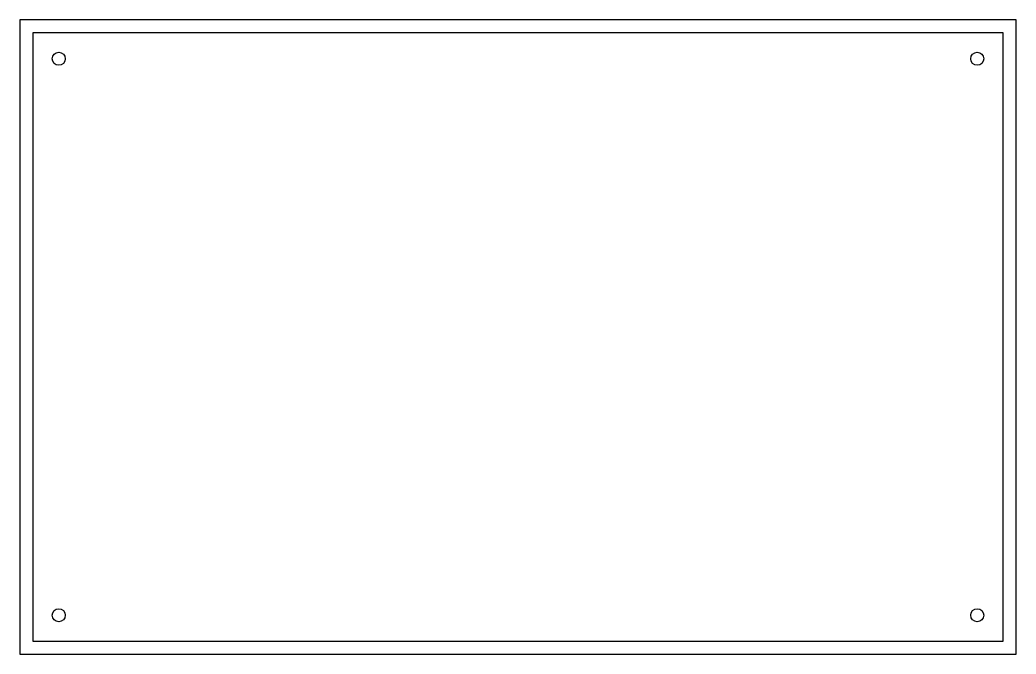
# Model space of a CAD drawing. Header units: inches. Extents: x -4.81 to 4.81, y -3.06 to 3.06.
import ezdxf

# ---------------------------------------------------------------- set-up
doc = ezdxf.new("R2010")
doc.units = ezdxf.units.IN
doc.layers.get('0').update_dxf_attribs({"linetype": 'CONTINUOUS'})

msp = doc.modelspace()

# ---------------------------------------------------------------- linework, layer by layer
for points in [[(4.8125, 3.0625), (-4.8125, 3.0625), (-4.8125, -3.0625), (4.8125, -3.0625)], [(-4.6875, -2.9375), (4.6875, -2.9375), (4.6875, 2.9375), (-4.6875, 2.9375)]]:
    msp.add_lwpolyline(points, close=True)
for centre in [(-4.4375, 2.6875), (4.4375, 2.6875), (-4.4375, -2.6875), (4.4375, -2.6875)]:
    msp.add_circle(centre, 0.063)

doc.saveas('drawing.dxf')
